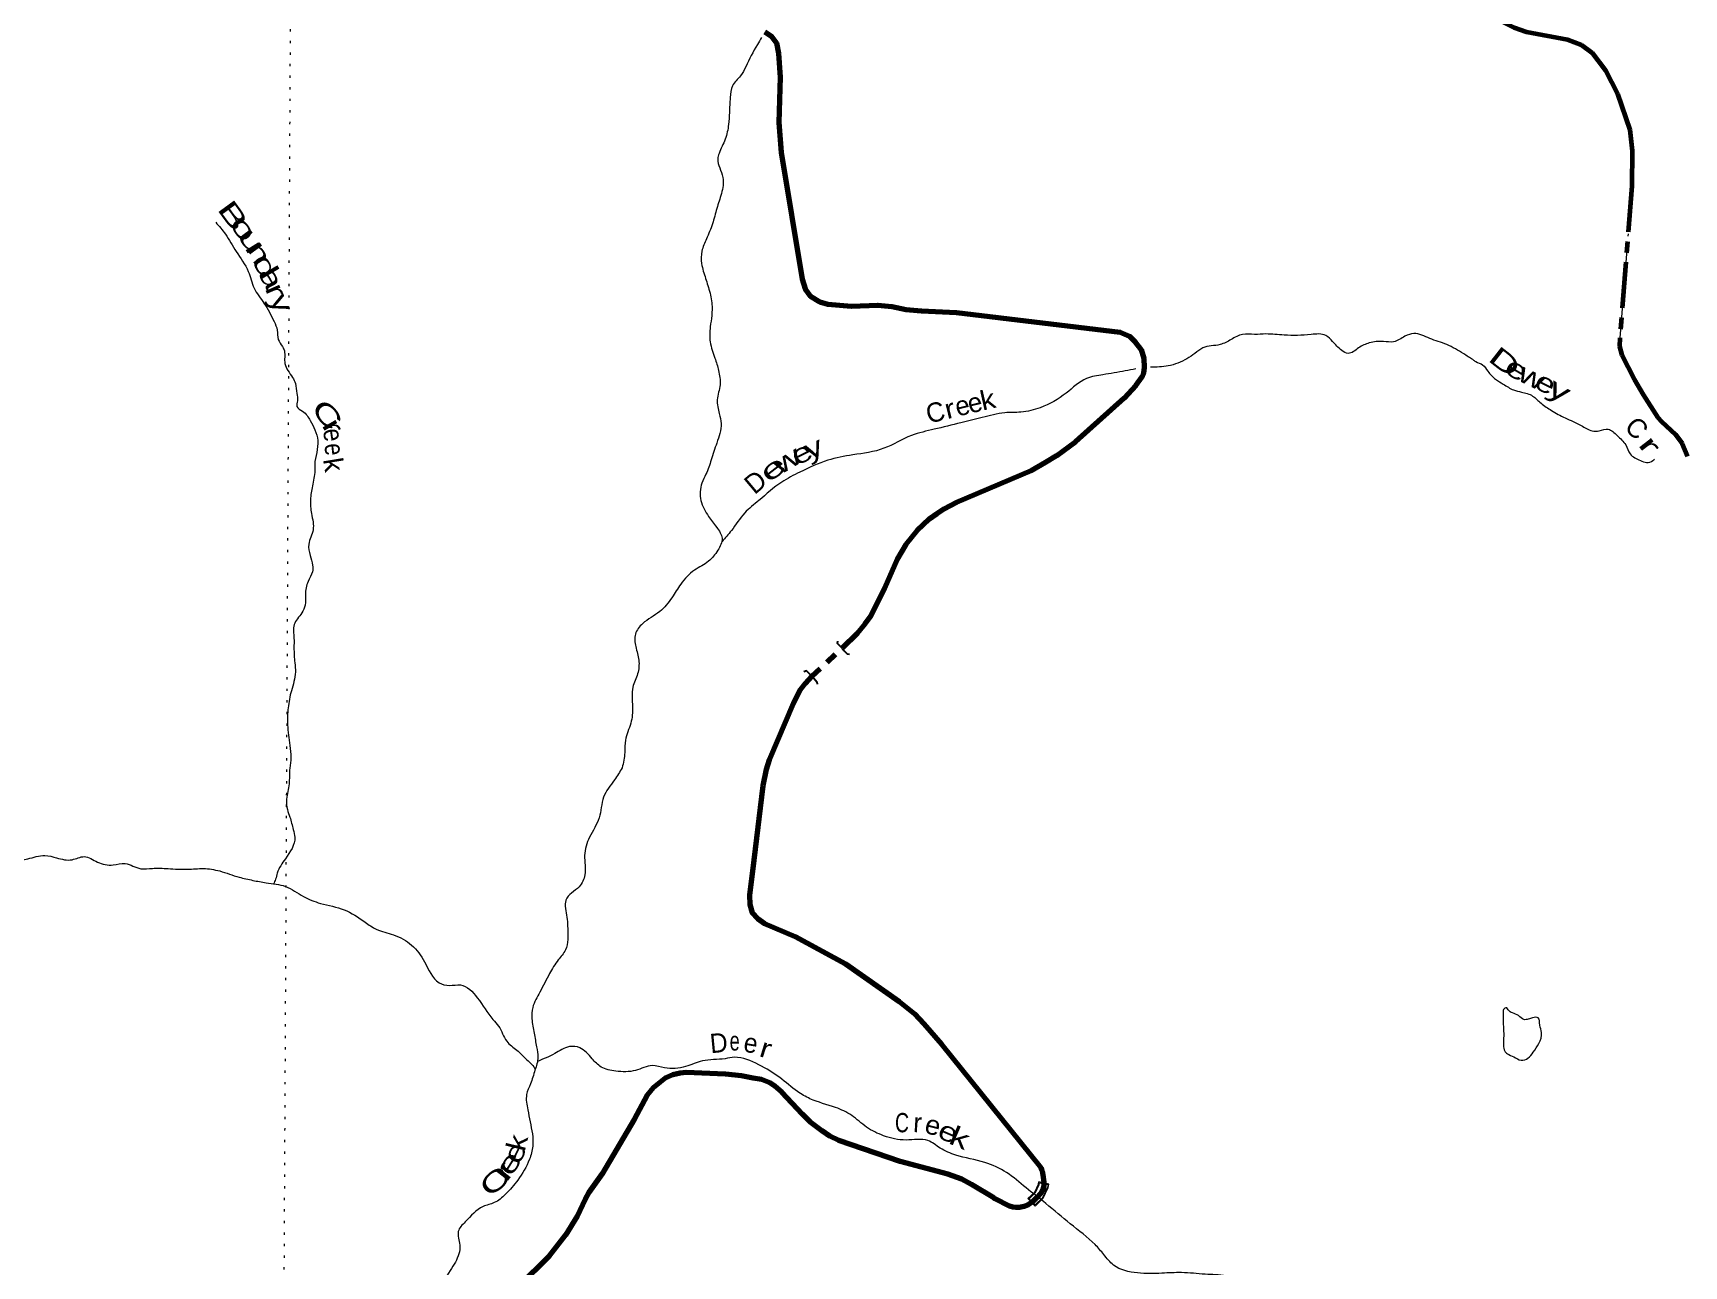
# Model space of a CAD drawing. Header units: feet. Extents: x -252658 to 9, y -366365 to -181930.
# Drawn here: x -140551 to -123426, y -245541 to -232752 of the extents above; entities that cross this region are included whole.
import ezdxf
from ezdxf.enums import TextEntityAlignment as Align

# ---------------------------------------------------------------- set-up
doc = ezdxf.new("R2010")
doc.units = ezdxf.units.FT
doc.header["$LTSCALE"] = 80
for name, pattern in [('DOT_DASHED', [7.7, 5, -1.2, 0.3, -1.2]), ('DOTTED', [1.5, 0.3, -1.2]), ('LONG_DASH_SHORT_DASH', [9.9, 6, -1.2, 1.5, -1.2]), ('SHORT_DASHED', [2.7, 1.5, -1.2])]:
    doc.linetypes.add(name, pattern=pattern)
for name, color, linetype, lineweight in [('11', 7, 'LONG_DASH_SHORT_DASH', 60), ('23', 7, 'Continuous', 70), ('39', 7, 'Continuous', 13), ('44', 7, 'DOT_DASHED', 13), ('59', 7, 'Continuous', 13), ('7', 7, 'DOTTED', 13)]:
    doc.layers.add(name, color=color, linetype=linetype, lineweight=lineweight)
doc.layers.add('41', color=7, linetype='Continuous')

msp = doc.modelspace()

# ---------------------------------------------------------------- linework, layer by layer
at = {"layer": '11'}
msp.add_lwpolyline([(-125596.24, -232491.28), (-125188.85, -232694.98), (-125058.56, -232740.41), (-124634.51, -232818.56), (-124489.82, -232876.05), (-124380.76, -232955.25), (-124238.43, -233139.44), (-124116.23, -233382.21), (-123985.75, -233757.5), (-123961.4, -233972.86), (-123966.78, -234339.5), (-124091.46, -235912.29), (-124094.59, -236003.44), (-124071.52, -236092.17), (-123942.26, -236341), (-123849.01, -236502.22), (-123695.26, -236739.37), (-123659.6, -236780.9), (-123514.8, -236916.99), (-123444.58, -237010.74), (-123389, -237142.28)], dxfattribs=at)
at = {"layer": '23', "linetype": 'SHORT_DASHED'}
msp.add_line((-132473.28, -239424.87), (-132158.88, -239133.87), dxfattribs=at)
at = {"layer": '23'}
for points in [[(-132959.04, -232738.59), (-132889.29, -232783.75), (-132840.06, -232853.54), (-132819.79, -232959.46), (-132802.3, -233210.84), (-132813.47, -233681.36), (-132790.08, -233991.06), (-132572.02, -235304.52), (-132542.62, -235404.97), (-132485.98, -235481.63), (-132390.81, -235540.45), (-132305.19, -235564.4), (-132059.91, -235584.95), (-131786.4, -235573.38), (-131644.11, -235589.71), (-131496.94, -235618.14), (-131336.4, -235634.87), (-130972.17, -235651.26), (-129275.45, -235853.4), (-129176.3, -235895.55), (-129116.83, -235956.24), (-129057.32, -236035.13), (-129028.76, -236127.32), (-129024.5, -236219.87), (-129032.7, -236281.45), (-129049.33, -236320.32), (-129110.66, -236408.71), (-129232.85, -236539.17), (-129736.66, -236992.7), (-129934.07, -237137.12), (-130048.14, -237207.18), (-130195.86, -237293.49), (-130971.26, -237621.82), (-131101.72, -237692.01), (-131174.35, -237738.82), (-131256.4, -237796.3), (-131379.76, -237912.7), (-131498.47, -238059.03), (-131585.57, -238207.92), (-131719.01, -238509.3), (-131862.49, -238802.62), (-131921.05, -238884.19), (-132003.67, -238979.32), (-132158.88, -239133.87)], [(-132473.28, -239424.87), (-132542.62, -239497.93), (-132592.26, -239565.41), (-132667, -239706.04), (-132913.73, -240290.74), (-132944.69, -240392.88), (-132980.73, -240562.08), (-133075.65, -241332.52)], [(-133075.65, -241332.52), (-133120.18, -241693.92), (-133117, -241792.78), (-133090.45, -241876.96), (-133034.95, -241936.47), (-132962.02, -241987.78), (-132644.63, -242125.09), (-132124.48, -242407.55), (-131566.38, -242798.65), (-131406.15, -242925.84), (-131311.79, -243028.47), (-131127.05, -243239.82), (-130098.51, -244520.55), (-130088.65, -244542.08), (-130081.94, -244558.88), (-130074.8, -244594.63), (-130066.7, -244673.43), (-130067.39, -244711.18), (-130076.34, -244749.26), (-130096.49, -244785.09), (-130136.78, -244831.01), (-130158.04, -244850.05), (-130187.14, -244878.04), (-130229.67, -244906.04), (-130272.2, -244923.96), (-130319.2, -244935.16), (-130357.89, -244935.37), (-130386.35, -244931.8), (-130423.23, -244922.13), (-130571.85, -244843.44), (-130584.59, -244835.72)], [(-130584.59, -244835.72), (-130814.81, -244696.21), (-130917.92, -244641.84), (-131061.9, -244589.19), (-131556.27, -244457.6), (-132193.2, -244239.28), (-132284.14, -244194.37), (-132364.14, -244138.95), (-132488.34, -244045.71), (-132569.28, -243966.53), (-132783.21, -243737.52), (-132854.42, -243677.1), (-132907.76, -243640.15), (-132993.91, -243607.31), (-133082.49, -243592.2), (-133201.1, -243568.32), (-133367.94, -243551.47), (-133776.11, -243534.64), (-133837.03, -243539.58), (-133914.99, -243560.11), (-133992.94, -243592.95), (-134045.81, -243634.7), (-134118.07, -243693.53), (-134180.86, -243769.18), (-134316.2, -244022.3), (-134647.34, -244586.74), (-134786.55, -244779.53), (-134823.75, -244847.11), (-134905.78, -245024.63), (-135026.84, -245222.74), (-135196.34, -245440.34), (-135510.79, -245751.45)]]:
    msp.add_lwpolyline(points, dxfattribs=at)
at = {"layer": '39'}
for points in [[(-132993, -232799.79), (-133037.1, -232870.61), (-133158.11, -233101.58), (-133212.16, -233195.07), (-133296.58, -233300.05), (-133319.03, -233422.29), (-133327.99, -233574.94), (-133336.42, -233699.46), (-133371.54, -233853.63), (-133434.67, -234001.24), (-133447.8, -234057.3), (-133427.48, -234150.18), (-133395.22, -234249.32), (-133410.53, -234417.94), (-133457.7, -234571.89), (-133502.98, -234731.9), (-133566.27, -234887.55), (-133612.94, -235015.37), (-133615.42, -235144.01), (-133574.16, -235297.62), (-133551.44, -235370.44), (-133512.3, -235530.03), (-133511.22, -235682.88), (-133525.52, -235799.24), (-133526.53, -235956.07), (-133477.5, -236123.89), (-133439.79, -236253.3), (-133424.53, -236400.38), (-133453.67, -236556.68), (-133432.3, -236699.85), (-133412.17, -236802.79), (-133458.27, -237005.01), (-133515.91, -237180.88), (-133571.01, -237328.64), (-133612.97, -237420.35), (-133622.47, -237601.15), (-133543.23, -237765.52), (-133459.01, -237879.72), (-133402.91, -237993.39), (-133447.5, -238117.22), (-133544.17, -238232.02), (-133688.63, -238323.8), (-133832.08, -238467.89), (-133923.22, -238608.93), (-134050.6, -238753.32), (-134227.86, -238878.67), (-134302.28, -238985.85), (-134298.76, -239116.62), (-134267.28, -239255.96), (-134280.1, -239400.5), (-134328.94, -239536.32), (-134332.84, -239739.34), (-134350.23, -239911.95), (-134405.87, -240087.85), (-134412.32, -240214.41), (-134439.52, -240374.77)], [(-138655.69, -234714.99), (-138555.55, -234837.54), (-138444.48, -235018.6), (-138317.79, -235224.09), (-138256.83, -235398.17), (-138155.34, -235554.93), (-138050.44, -235743.92), (-138018.03, -235835.02), (-138007.79, -235929.72), (-137963.01, -236004.97), (-137943.77, -236049.57), (-137938.25, -236180.38), (-137907.5, -236253.36), (-137858.62, -236324.66), (-137829.69, -236387.54), (-137813.58, -236490.4), (-137809.02, -236566.9), (-137814.16, -236625.12), (-137754.82, -236674.5), (-137674.3, -236772.54), (-137625.89, -236867.96), (-137597.88, -236979.09), (-137608.28, -237101.56), (-137628.83, -237229.86), (-137627.98, -237290.2), (-137653.17, -237450.6), (-137671.99, -237593.01), (-137662.68, -237735.96), (-137646.3, -237824.75), (-137645.84, -237905.19), (-137690.93, -238055.15), (-137675.05, -238170.07), (-137650.9, -238273.08), (-137652.18, -238339.41), (-137698.35, -238441.1), (-137725.05, -238575.32), (-137729.18, -238685.84), (-137762.91, -238767.65), (-137841.61, -238888.82), (-137844.32, -239029.53), (-137844.21, -239128.06), (-137835.17, -239285.08), (-137828.95, -239379.71), (-137870.87, -239573.97), (-137904.44, -239752.3), (-137909.82, -239927.14), (-137887.8, -240140.71), (-137876.17, -240267.61), (-137888.34, -240377.98), (-137895.49, -240540.73), (-137920.64, -240699.11), (-137912.68, -240807.85), (-137886.03, -240884.76), (-137852.34, -241014.09), (-137835.8, -241094.84), (-137932.51, -241316.22), (-138017.78, -241465.42), (-138035.09, -241529.44), (-138056.23, -241579.51)], [(-125616.3, -236139.94), (-125710.92, -236079.59), (-125885.94, -235983.78), (-126063.58, -235920.1), (-126227.39, -235868.74), (-126320.39, -235897.15), (-126438.07, -235955.25), (-126542.5, -235951.27), (-126689.51, -235966.59), (-126801.05, -236018.77), (-126908.65, -236075.06), (-126976.38, -236043.61), (-127071.07, -235951.34), (-127140.23, -235889.71), (-127292.76, -235878.78), (-127574.26, -235885.53), (-127762.95, -235873.92), (-127879.59, -235877.75), (-128004.19, -235877.41), (-128123.81, -235931.45), (-128237.36, -235983.6), (-128416.89, -236018.41), (-128498.38, -236075.19), (-128581.83, -236129.91), (-128776.2, -236204.67), (-128957.89, -236217.63)], [(-125616.3, -236139.94), (-125585.41, -236159.63), (-125514.55, -236193.12), (-125459.85, -236260.82), (-125379.36, -236343.22), (-125300.12, -236393.38), (-125193, -236454.25), (-125111.09, -236476.28), (-124995.45, -236517.22), (-124908.75, -236591.71), (-124799.94, -236666.71), (-124659.03, -236744.47), (-124492, -236822.83), (-124378.71, -236877.81), (-124304.32, -236877.52), (-124211.47, -236861.56), (-124118.55, -236928.14), (-124030.35, -237024.81), (-123984.3, -237118.49), (-123877.31, -237185.39), (-123813.49, -237207.01), (-123748.68, -237186.37), (-123730.22, -237170.69)], [(-129110.41, -236236.82), (-129221.36, -236256.58), (-129453.25, -236296.44), (-129622.82, -236335.46), (-129832.73, -236486.33), (-130102.94, -236638.08), (-130302.81, -236684.57), (-130471.76, -236691.44), (-130703.84, -236741.34), (-130927.96, -236795.42), (-131202.58, -236862.63), (-131438.96, -236926.53), (-131724.9, -237059.88), (-132047.77, -237128.18), (-132306.09, -237183.63), (-132595.85, -237306.85), (-132784.74, -237409.85), (-133021.54, -237600.43), (-133168.74, -237730.37), (-133306.9, -237912.76), (-133403.67, -238028.02)], [(-148388.72, -240971.89), (-148348.54, -240972.65), (-148323.89, -240944.96), (-148296.69, -240889.17), (-148243.76, -240853.98), (-148189.47, -240852.99), (-148135, -240841.96), (-148030.99, -240868.05), (-147894.77, -240890.73), (-147802, -240874.39), (-147725.19, -240851.71), (-147626.48, -240839.5), (-147454.17, -240866.88), (-147339.85, -240879.1), (-147169.16, -240886.34), (-147014.19, -240875.2), (-146798.64, -240849.1), (-146588.89, -240810.84), (-146433.66, -240785.62), (-146338.65, -240757.25), (-146255.39, -240712.57), (-146186.47, -240681.7), (-146045.87, -240686.37), (-145885.19, -240691.42), (-145708.51, -240700.79), (-145565.75, -240697.45), (-145444.71, -240673.6), (-145309.44, -240641.97), (-145234.49, -240611.21), (-145151.54, -240582.61), (-145011.99, -240536.99), (-144849.07, -240530.01), (-144776.43, -240515.3), (-144707.31, -240474.38), (-144584.34, -240454.58), (-144445.83, -240463.23), (-144244.96, -240469.04), (-144039.31, -240434.71), (-143884.07, -240409.49), (-143662.15, -240469.99), (-143356.16, -240548.16), (-143054.23, -240628.27), (-142898.1, -240661.38), (-142712.61, -240735.26), (-142527.2, -240813.17), (-142266.18, -240721.58), (-142127.1, -240700.08), (-141937.24, -240755.95), (-141780.5, -240861.46), (-141655.79, -240960.34), (-141553.95, -241099), (-141320.98, -241211.99), (-141231.07, -241239.83), (-141000.15, -241354.79), (-140890, -241374.96), (-140736.74, -241347.7), (-140605.53, -241318), (-140428, -241283.15), (-140305.87, -241307.58), (-140145.46, -241326.69), (-140020.24, -241294.87), (-139882.66, -241351.77), (-139718.43, -241381.01), (-139595.57, -241367.24), (-139431.79, -241420.61), (-139313.14, -241416.82), (-139150.41, -241419.89), (-138945.53, -241425.77), (-138784.61, -241418.76), (-138614.27, -241444.1), (-138412.52, -241508.23), (-138270.45, -241541.08), (-138132.26, -241565.81), (-137932.01, -241603.78), (-137745.09, -241707.85), (-137569.61, -241779.54), (-137323.7, -241846.52), (-137105.1, -241975.32), (-136989.93, -242047.88), (-136812.17, -242105.53), (-136623.32, -242213.66), (-136489.96, -242385.09), (-136339.4, -242603.1), (-136231.41, -242631.28), (-136116.74, -242625.4), (-135942.46, -242759.4), (-135779.96, -242983.66), (-135721.01, -243053.15), (-135637.59, -243209.56), (-135530.89, -243304.07), (-135442.1, -243390.21)], [(-134439.52, -240374.77), (-134520.31, -240499.92), (-134632.24, -240676.78), (-134678.6, -240893.07), (-134778.94, -241094.27), (-134828.78, -241282.35), (-134826.62, -241483.48), (-134885.27, -241607.04), (-135022.62, -241747.22), (-135026.99, -241765.23), (-135010.38, -241946.53), (-135004.12, -242039.14), (-135028.5, -242261.89), (-135102.87, -242367.06), (-135192.01, -242508.14), (-135294.2, -242701.27), (-135367.57, -242858.74), (-135375.88, -242977.22), (-135352.62, -243126.46), (-135327.24, -243269.72), (-135313.18, -243374.55), (-135343.93, -243510.7), (-135390.84, -243650.58), (-135431.17, -243762.42), (-135418.15, -243921.53), (-135394.39, -244044.64), (-135367.12, -244298.52), (-135401.89, -244434.6), (-135522.59, -244649.49), (-135650.05, -244797.9), (-135766.27, -244884.18), (-135881.59, -244924.23), (-136067.55, -245083.6), (-136139.8, -245182.78), (-136124.42, -245323.83), (-136170.01, -245499.92), (-136223.95, -245587.38), (-136361.07, -245820.06), (-136448.54, -245979.27), (-136556.3, -246148.16), (-136609.46, -246195.42), (-136752.02, -246293.27), (-136869.4, -246335.29), (-136968.11, -246347.5), (-137089.74, -246401.51), (-137134.24, -246521.32), (-137206.96, -246644.62), (-137328.08, -246777.05), (-137470.53, -246973.44), (-137549.23, -247094.61), (-137638.91, -247263.84), (-137676.07, -247315.42), (-137748.67, -247537.26), (-137867.83, -247776.31), (-137980.22, -247977.28), (-138085.58, -248126.1), (-138153.5, -248209.28), (-138289.34, -248375.62), (-138367.62, -248474.69), (-138421.09, -248642.59), (-138476.38, -248800.4), (-138577.72, -248949.3), (-138710.86, -249079.5), (-138815.45, -249292.69), (-138899.13, -249464.04), (-139002.68, -249622.95), (-139060.75, -249716.37), (-139113.26, -249834.01), (-139159.93, -249961.83), (-139233.88, -250044.89), (-139334.25, -250143.53), (-139371.19, -250287.62), (-139458.66, -250446.83), (-139525, -250552.15), (-139580.98, -250641.59), (-139668.76, -250816.88), (-139726.95, -250916.33), (-139794.64, -251092), (-139914.72, -251274.73), (-139979.28, -251392.15), (-140102.92, -251550.69), (-140185.75, -251677.82), (-140215.19, -251850.19), (-140231.65, -251974.56), (-140201.52, -252079.69), (-140067.57, -252220.97), (-139972.84, -252311.24), (-139927.44, -252458.89), (-139910.79, -252638.17), (-139863.16, -252773.79), (-139791.22, -252899.83)], [(-125295.12, -243127.51), (-125299.49, -243056.95), (-125301.67, -242978.39), (-125300.16, -242914), (-125297.4, -242881.85), (-125264.83, -242864.49), (-125249.23, -242884.99), (-125203.72, -242916.24), (-125142.05, -242943.84), (-125086.74, -242985.39), (-125040.38, -242980.43), (-124995.85, -242967.37), (-124937.54, -242966.71), (-124921.2, -243041.58), (-124902.95, -243120.52), (-124929.7, -243232.63), (-124990.13, -243323.83), (-125043.84, -243384.99), (-125114.72, -243407.51), (-125190.27, -243371.53), (-125257.88, -243339.76), (-125285.39, -243312.95), (-125297.99, -243250.25), (-125296.58, -243189.89), (-125295.12, -243127.51)], [(-125677.84, -247316.01), (-125692.89, -247318.48), (-125712.38, -247316.06), (-125723.94, -247309.17), (-125733.08, -247299.68), (-125753.46, -247279.25), (-125907.54, -247139.6), (-126047.24, -246984.13), (-126187.1, -246836.71), (-126329.78, -246731.46), (-126485.17, -246660.16), (-126587.32, -246642.14), (-126733.24, -246601.18), (-126854.44, -246528.51), (-126917.34, -246454.93), (-127077.79, -246333.26), (-127244.81, -246239.61), (-127410.21, -246166.11), (-127568.92, -246058.55), (-127750.89, -245906.31), (-127821.67, -245824.53), (-127956.27, -245717.43), (-128175.91, -245642.9), (-128392.66, -245626.74), (-128637.53, -245610.05), (-128840.63, -245616.26), (-129093.81, -245613.49), (-129341.46, -245532.4), (-129443.84, -245421.88), (-129534.33, -245319.63), (-129791.44, -245103.63), (-130044.65, -244893.74), (-130250.5, -244728.98), (-130452.48, -244572.34), (-130677.57, -244467.55), (-130979.58, -244391.46), (-131140.96, -244318.03), (-131268.11, -244241.23), (-131495.09, -244234.93), (-131727.37, -244190.33), (-131904.51, -244100.51), (-132058.93, -243978.95), (-132226.18, -243897.37), (-132491.72, -243805.89), (-132620.92, -243731.06), (-132805.05, -243586.82), (-133021.56, -243454.03), (-133275.32, -243376.85), (-133372.06, -243391.11), (-133607.66, -243414.81), (-133781.6, -243471.85), (-134000.93, -243485.8), (-134127.11, -243463.31), (-134300.89, -243512.31), (-134506.05, -243520.5), (-134657.96, -243477.41), (-134750.76, -243391.2), (-134879.22, -243278.18), (-134985.51, -243266.12), (-135139.63, -243337.61), (-135317.05, -243418.49)], [(-135442.1, -243390.21), (-135347.52, -243488.52), (-135340.41, -243500.18)], [(-125677.84, -247316.01), (-125624.12, -247301.2), (-125549.16, -247276.77), (-125484.26, -247252.11), (-125411.22, -247223.61), (-125306.6, -247220), (-125209.64, -247200.11), (-125118.71, -247180.07), (-124997.83, -247168.79), (-124899.33, -247169.07), (-124844.7, -247154.23), (-124791.9, -247131.3), (-124674.61, -247101.81), (-124580.73, -247041.59), (-124533.15, -246984.31), (-124475.95, -246945.38), (-124371.19, -246935.73), (-124242.36, -246928.66), (-124131.1, -246899.03), (-124006.99, -246835.48), (-123914.47, -246833.6), (-123779.81, -246834.72), (-123612.67, -246822.5), (-123476.18, -246831.71), (-123359.23, -246816.31), (-123244.33, -246802.87), (-123111.58, -246799.91), (-123027.66, -246822), (-122959.18, -246902.1), (-122909.42, -246923.39), (-122830.4, -246897.04), (-122707.04, -246865.68), (-122638.45, -246855.2), (-122561.08, -246899.27), (-122511.65, -246934.64), (-122405.21, -246939.13), (-122298.49, -246931.54), (-122091.5, -246934.34), (-121952.86, -246937.56), (-121842.31, -246938.11), (-121773.62, -246923.6), (-121690.87, -246909.42), (-121603.24, -246859.11), (-121521.98, -246822.75), (-121438.85, -246792.47), (-121388.67, -246795.65), (-121337.16, -246742.49), (-121266.14, -246713.95), (-121180.97, -246768.27), (-121124.3, -246838.03), (-121088.2, -246927.45), (-121046.53, -246950.56), (-120983.4, -246915.79), (-120948.2, -246872.32), (-120909.6, -246855.1), (-120805.31, -246865.57), (-120752.89, -246858.74), (-120704.1, -246835.71), (-120670.44, -246772.07), (-120687.16, -246713.3), (-120684.02, -246665.06), (-120655.82, -246577.14), (-120658.24, -246508.63), (-120640.7, -246446.63), (-120602.94, -246379.06), (-120557.32, -246319.73), (-120514.09, -246276.44), (-120477.36, -246253.14), (-120397.08, -246259.03), (-120308.44, -246251.02), (-120236.94, -246202.36), (-120157.91, -246089.44), (-120047.98, -245945.03), (-119945.25, -245850.79), (-119857.07, -245776.34), (-119783.87, -245655.24), (-119717.64, -245574.24), (-119692.35, -245524.49), (-119648.93, -245473.16), (-119577.39, -245422.48), (-119536.31, -245385.18), (-119518.49, -245311.11), (-119509.04, -245250.94), (-119463.8, -245207.7), (-119398.18, -245152.85), (-119289.57, -245064.78), (-119224.24, -245022.01), (-119183.35, -244992.77), (-119158.43, -244980.14)]]:
    msp.add_spline(points, degree=3, dxfattribs=at)
at = {"layer": '44'}
msp.add_lwpolyline([(-125596.24, -232491.28), (-125188.85, -232694.98), (-125058.56, -232740.41), (-124634.51, -232818.56), (-124489.82, -232876.05), (-124380.76, -232955.25), (-124238.43, -233139.44), (-124116.23, -233382.21), (-123985.75, -233757.5), (-123961.4, -233972.86), (-123966.78, -234339.5), (-124091.46, -235912.29), (-124094.59, -236003.44), (-124071.52, -236092.17), (-123942.26, -236341), (-123849.01, -236502.22), (-123695.26, -236739.37), (-123659.6, -236780.9), (-123514.8, -236916.99), (-123444.58, -237010.74), (-123389, -237142.28)], dxfattribs=at)
at = {"layer": '59'}
for p, q in [((-130013.13, -244691.51), (-130117.09, -244668.58)), ((-130156.08, -244919.9), (-130230.37, -244842.91))]:
    msp.add_line(p, q, dxfattribs=at)
at = {"layer": '59', "lineweight": 25}
for points in [[(-132158.88, -239133.87), (-132206.69, -239085.72), (-132202.9, -239059.15)], [(-132158.88, -239133.87), (-132140.3, -239155.66), (-132106.61, -239192.15), (-132083.32, -239195.7)], [(-132473.28, -239424.87), (-132499.86, -239397.15), (-132525.09, -239371.74), (-132527.31, -239369.5), (-132553.79, -239379.71)], [(-132473.28, -239424.87), (-132453.03, -239445.1), (-132419.31, -239481.6), (-132417.63, -239505.09)]]:
    msp.add_lwpolyline(points, dxfattribs=at)
at = {"layer": '59'}
for points in [[(-130230.37, -244842.91), (-130159.55, -244774.57), (-130121.81, -244692.52), (-130117.09, -244668.58)], [(-130219.05, -244843.11), (-130152.91, -244779.28), (-130114.14, -244695), (-130110.82, -244678.15), (-130022.49, -244697.63)], [(-130022.49, -244697.63), (-130027.74, -244724.27), (-130077.94, -244833.37), (-130155.88, -244908.58), (-130219.05, -244843.11)], [(-130156.08, -244919.9), (-130071.3, -244838.08), (-130020.08, -244726.75), (-130013.13, -244691.51)]]:
    msp.add_lwpolyline(points, dxfattribs=at)
at = {"layer": '7'}
msp.add_lwpolyline([(-138212.75, -274449.72), (-138146.96, -272741.84), (-138149.84, -267457.26), (-138107.52, -262225.81), (-138074.47, -256953.97), (-138030.02, -251611.97), (-137947.9, -246296.82), (-137860.29, -228679.36)], dxfattribs=at)

# ---------------------------------------------------------------- texts
at = {"layer": '41'}
for s, rotation, width, p in [('B', 306.134, 1.75, (-138556.93, -234702.36)), ('o', 306.134, 1.7, (-138446.78, -234836.79)), ('u', 306.134, 1.85, (-138359.92, -234964.47)), ('n', 302.114, 1.65, (-138295.62, -235082.77)), ('d', 300.463, 1.7, (-138225.53, -235220.06)), ('a', 298.052, 1.5, (-138169.47, -235338.91)), ('y', 293.815, 1.4, (-138062.4, -235591.82)), ('r', 293.815, 1.45, (-138122.96, -235460.4)), ('D', 321.97, 1.65, (-125345.06, -236241.44)), ('e', 329.147, 1.5, (-125209.87, -236323.33)), ('w', 334.292, 1.4, (-125044.16, -236407.31)), ('e', 333.702, 1.35, (-124903.72, -236470.93)), ('k', 12.772, 1.15, (-130626.34, -236652)), ('y', 329.292, 1.6, (-124766.66, -236541.38)), ('C', 311.443, 1.65, (-137574.22, -236776.76)), ('r', 13.723, 1.15, (-131019.32, -236745.67)), ('r', 299.967, 1.65, (-137525.2, -236879.91)), ('e', 278.718, 0.9, (-137533.9, -236934.5)), ('y', 23.751, 1.4, (-132418.3, -237145.77)), ('r', 307.647, 1.95, (-123858.14, -237088.34)), ('k', 279.286, 1.05, (-137531.83, -237245.09)), ('e', 276.231, 0.85, (-137522.73, -237080.49)), ('e', 37.684, 1.75, (-132817.03, -237346.34)), ('w', 31.016, 1.5, (-132681.54, -237266.12)), ('e', 26.607, 1.4, (-132534.67, -237197.92)), ('D', 5.486, 0.95, (-133428.18, -243326.18)), ('e', 0.088, 0.7, (-133272.26, -243306.85)), ('e', 350.597, 0.95, (-133120.36, -243327.44)), ('r', 342.713, 1.25, (-132976.32, -243378.53)), ('C', 359.135, 0.75, (-131538.64, -244154.17)), ('e', 345.918, 1.05, (-131238.85, -244177.09)), ('k', 76.078, 1.2, (-135432.69, -244285.6)), ('e', 336.661, 1.3, (-131093.97, -244241.44)), ('k', 336.947, 1.45, (-130976.63, -244303.01)), ('e', 57.621, 1.55, (-135529.38, -244526.45)), ('e', 63.704, 1.35, (-135464.71, -244409.04)), ('C', 40.068, 1.6, (-135698.28, -244740.05)), ('r', 52.009, 1.95, (-135592.64, -244616.75))]:
    msp.add_text(s, height=200, rotation=rotation, dxfattribs=dict(at, width=width)).set_placement(p, align=Align.CENTER)
for s, rotation, p in [('C', 13.781, (-131167.08, -236781.85)), ('e', 13.597, (-130888.35, -236713.83)), ('e', 13.536, (-130758.81, -236682.57)), ('C', 314.546, (-123986.77, -236919.48)), ('D', 39.973, (-132992.53, -237484.78)), ('r', 356.516, (-131380.42, -244154.03))]:
    msp.add_text(s, height=200, rotation=rotation, dxfattribs=at).set_placement(p, align=Align.CENTER)

doc.saveas('drawing.dxf')
